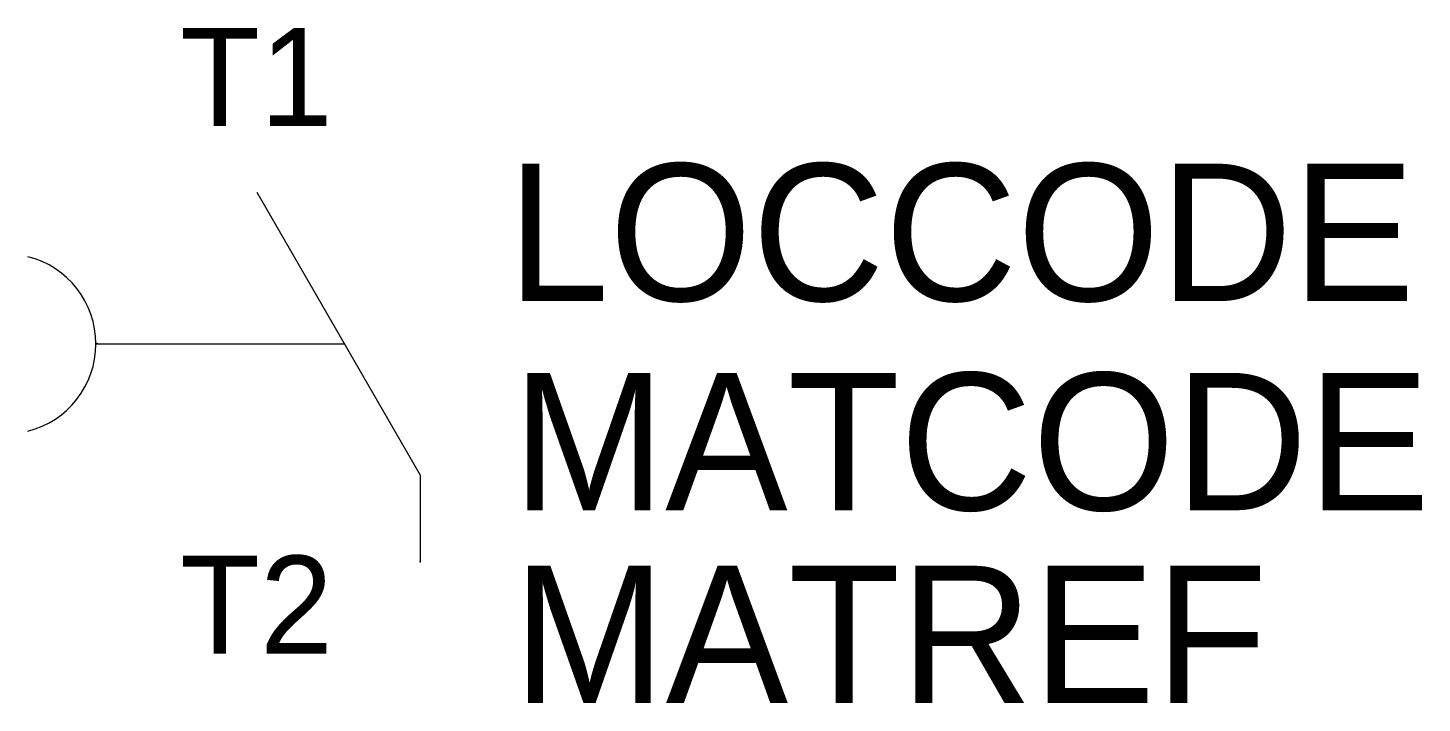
# Model space of a CAD drawing. Extents: x -9 to 23, y -8.2 to 7.2.
import ezdxf
from ezdxf.enums import TextEntityAlignment as Align

# ---------------------------------------------------------------- set-up
doc = ezdxf.new("R2010")
doc.units = 0
doc.layers.get('0').update_dxf_attribs({"linetype": 'CONTINUOUS'})
for name, color, linetype in [('A', 7, 'CONTINUOUS'), ('C', 6, 'CONTINUOUS'), ('T2', 7, 'CONTINUOUS')]:
    doc.layers.add(name, color=color, linetype=linetype)

msp = doc.modelspace()

# ---------------------------------------------------------------- linework, layer by layer
at = {"color": 0}
for p, q in [((0, -3), (-3.736, 3.472)), ((-7.438, 0), (-1.732, 0)), ((0, -3), (0, -5))]:
    msp.add_line(p, q, dxfattribs=at)
at = {"color": 0, "linetype": 'CONTINUOUS'}
msp.add_arc((-9.5, 0), 2.062, 284.0362, 75.9638, dxfattribs=at)
at = {"layer": 'A', "color": 0}
msp.add_point((-7.409, 0.009), dxfattribs=at)
at = {"layer": 'C', "color": 0}
msp.add_point((0, -5), dxfattribs=at)

# ---------------------------------------------------------------- texts
at = {"color": 0, "linetype": 'CONTINUOUS'}
for tag, p in [('LOCCODE', (2, 0.985)), ('MATCODE', (2.119, -3.815)), ('MATREF', (2.13, -8.239))]:
    msp.add_attdef(tag, p, '', height=3.15, dxfattribs=at)
at = {"layer": 'T2', "color": 0, "linetype": 'CONTINUOUS'}
for tag, p in [('T1', (-2, 4.999)), ('T2', (-2, -7.107))]:
    msp.add_attdef(tag, text='', height=2.25, dxfattribs=at).set_placement(p, align=Align.RIGHT)

doc.saveas('drawing.dxf')
